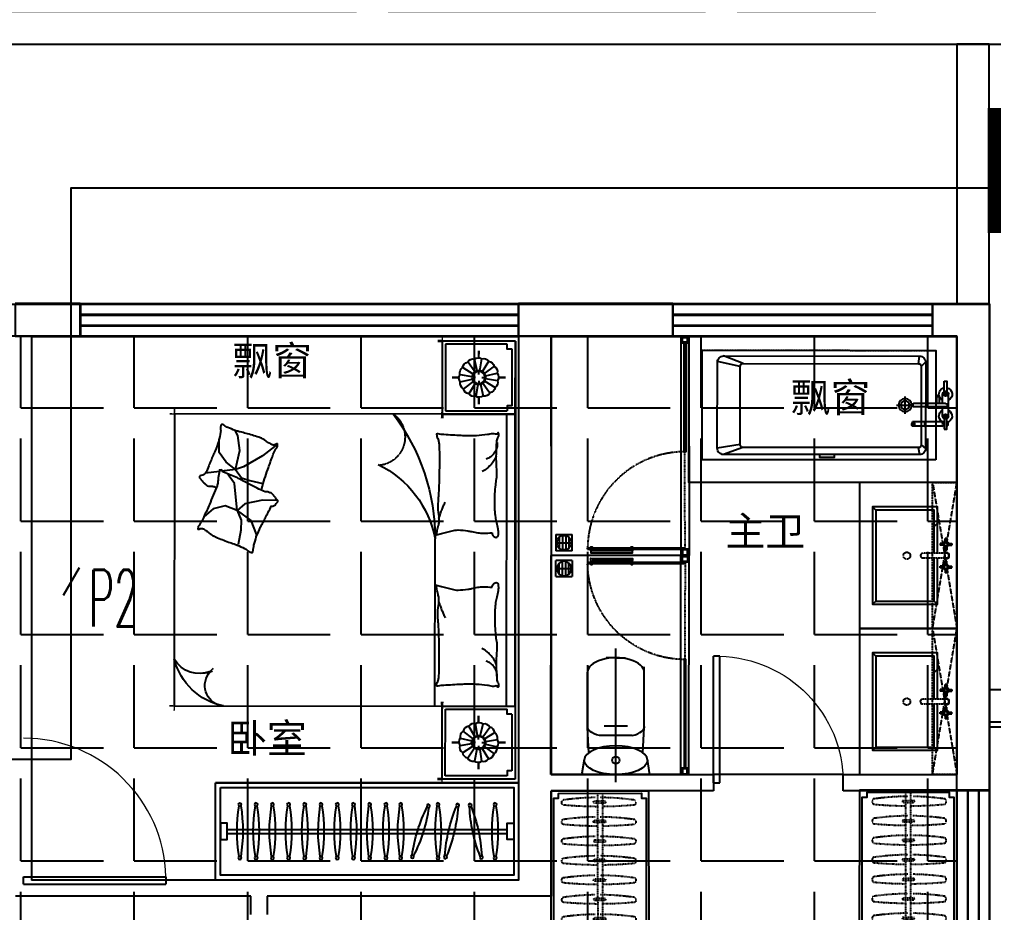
# Model space of a CAD drawing. Extents: x -284868 to 304789, y -137694 to 137894.
# Drawn here: x -66431 to -60430, y -24947 to -19441 of the extents above; entities that cross this region are included whole.
import ezdxf
from ezdxf.enums import TextEntityAlignment as Align

# ---------------------------------------------------------------- set-up
doc = ezdxf.new("R2010")
doc.units = 0
for name, pattern in [('AX-COMP-140B（200）$0$1#comfort_plan$0$DASH', [0.35, 0.25, -0.1]), ('AX-COMP-140B（200）$0$DASH', [0.35, 0.25, -0.1]), ('AX-COMP140B-Fur$0$AX-COMP140B-Fur$0$CONTINOUS', [0]), ('AX-COMP140B-Fur$0$AX-COMP140B-Fur$0$XU-140-SF-N1$0$DASH', [0.35, 0.25, -0.1]), ('DASH', [0.35, 0.25, -0.1]), ('HIDDEN', [0.375, 0.25, -0.125])]:
    doc.linetypes.add(name, pattern=pattern)
doc.layers.get('0').update_dxf_attribs({"linetype": 'CONTINUOUS'})
for name, color, linetype in [('0-墙', 4, 'CONTINUOUS'), ('0-底图', 251, 'CONTINUOUS'), ('0-窗', 11, 'CONTINUOUS'), ('0-非设计区域', 251, 'CONTINUOUS'), ('EQUIP-箱柜', 3, 'CONTINUOUS'), ('P-完成面', 42, 'CONTINUOUS'), ('TEXT_照明_回路标注', 41, 'CONTINUOUS'), ('WIRE-照明', 130, 'CONTINUOUS')]:
    doc.layers.add(name, color=color, linetype=linetype)
doc.styles.add('_TCH_DYN', font='')
doc.styles.add('_TEL_DIM', font='SIMPLEX', dxfattribs={"width": 0.8, "height": 3.5, "bigfont": 'HZTXT'})
doc.styles.add('HZ_e', font='simplex.shx', dxfattribs={"width": 0.8, "bigfont": 'hztxt.shx'})
doc.styles.get('_TCH_DYN').set_extended_font_data('SimSun')

# ---------------------------------------------------------------- blocks, each defined once
blk = doc.blocks.new('*U161')
for p, q in [((0, 600), (1866.5, 600)), ((1796.5, 312), (70, 312)), ((1796.5, 288), (70, 288))]:
    blk.add_line(p, q)
for points in [[(1866.5, 600), (0, 600), (0, 0), (1866.5, 0)], [(1836.5, 570), (30, 570), (30, 30), (1836.5, 30)], [(30, 250), (70, 250), (70, 350), (30, 350)], [(1836.5, 250), (1796.5, 250), (1796.5, 350), (1836.5, 350)]]:
    blk.add_lwpolyline(points, close=True)
for centre in [(145.1, 465.5), (299.1, 461.6), (375.5, 461.2), (496.6, 465.5), (556, 457.7), (726.7, 465.5), (817.4, 465.5), (917.4, 465.5), (1017.4, 465.5), (1117.4, 465.5), (1217.4, 465.5), (1317.4, 465.5), (1417.4, 465.5), (1517.4, 465.5), (1617.4, 465.5), (1717.4, 465.5), (145.1, 137), (229.9, 140.5), (450.7, 141.5), (496.6, 137), (654.8, 144.5), (726.7, 137), (817.4, 137), (917.4, 137), (1017.4, 137), (1117.4, 137), (1217.4, 137), (1317.4, 137), (1417.4, 137), (1517.4, 137), (1617.4, 137), (1717.4, 137)]:
    blk.add_circle(centre, 10)
for centre, start, end in [((1076.7, 300.9), 170.53281, 189.42009), ((-785.5, 301.6), 350.53281, 9.42009), ((1175, 104.3), 158.36642, 177.25371), ((-645.1, 497.5), 338.36642, 357.25371), ((1320, 514.2), 183.76178, 202.64906), ((-492.9, 88.8), 3.76178, 22.64906), ((1427.1, 301.6), 170.57991, 189.46719), ((-435, 300.9), 350.57991, 9.46719), ((1492.8, 581.4), 188.09053, 206.97781), ((-282.9, 20.4), 8.09053, 26.97781), ((1657.3, 301.6), 170.57991, 189.46719), ((-204.9, 300.9), 350.57991, 9.46719), ((1747.9, 301.6), 170.57991, 189.46719), ((-114.2, 300.9), 350.57991, 9.46719), ((1847.9, 301.6), 170.57991, 189.46719), ((-14.2, 300.9), 350.57991, 9.46719), ((1947.9, 301.6), 170.57991, 189.46719), ((85.8, 300.9), 350.57991, 9.46719), ((2047.9, 301.6), 170.57991, 189.46719), ((185.8, 300.9), 350.57991, 9.46719), ((2147.9, 301.6), 170.57991, 189.46719), ((285.8, 300.9), 350.57991, 9.46719), ((2247.9, 301.6), 170.57991, 189.46719), ((385.8, 300.9), 350.57991, 9.46719), ((2347.9, 301.6), 170.57991, 189.46719), ((485.8, 300.9), 350.57991, 9.46719), ((2447.9, 301.6), 170.57991, 189.46719), ((585.8, 300.9), 350.57991, 9.46719), ((2547.9, 301.6), 170.57991, 189.46719), ((685.8, 300.9), 350.57991, 9.46719), ((2647.9, 301.6), 170.57991, 189.46719), ((785.8, 300.9), 350.57991, 9.46719)]:
    blk.add_arc(centre, 948.9, start, end)
blk = doc.blocks.new('111AX-COMP140B-Fur$0$AX-COMP140B-Fur$0$111110111022110811071652A$C643C1FD2')
for points in [[(28, 342.7, -0.263368), (0.1, 361.5, -0.494818), (9.2, 380.2, -0.049225), (26.9, 382, -0.036831), (50.5, 380.2, -0.031893), (88.5, 372.1, 0.035782), (122.4, 365.1, 0.032941), (212.1, 359.2, 0.026564), (323.3, 365.1, 0.017905), (360.8, 370.4, -0.033397), (381, 372.7, -0.03204), (418.1, 372, 0.018442), (482.4, 368.9, 0.010837), (547.2, 369.7, 0.014624), (595.1, 372.7, 0.111249), (617.7, 380, -0.153708), (634.6, 384, -0.076444), (642, 382.2, -0.215512), (643.9, 380.2, -0.585858), (641.3, 377.2, 0.363489), (636.4, 374.6, 0.191716), (636.4, 363, -0.129675), (638.3, 346.4, -0.01735), (635.3, 329.6, 0.019326), (632.7, 314.5, 0.018818), (626.1, 246.1, 0.021828), (625.2, 186.9, 0.006204), (626.5, 153.1, 0.001963), (632.7, 46.2, 0.028341), (636.9, 10, -0.117014), (636.4, 1.1, -0.36606), (635, 0.2, -0.03973), (621.4, 3, -0.048309), (607.7, 8.5, 0.062981), (597, 12.4, 0.04058), (573.6, 15.8, 0.014345), (506.9, 18, 0.005484), (381.4, 17.3, 0.007153), (285.3, 14.3, 0.008762), (242.7, 11.6, -0.008153), (197, 8.6, -0.06251), (139.9, 13, 0.078669), (94.3, 15.1, 0.047825), (71.9, 10.4, -0.034494), (41.1, 3, -0.023571), (15.8, 0, -0.510228), (14.9, 1.1), (22.4, 31.2), (43, 113.7, 0.073041), (45, 133.3, 0.023305), (39.3, 194.4, 0.018299), (35.2, 217.3, -0.01097), (27.9, 255.3, -0.042281), (24.9, 289.6, -0.027201), (27.9, 343)], [(501.9, 368.9, 0.027842), (478.1, 358.3, 0.048685), (465.5, 350.2, 0.023666), (437.6, 325.8, 0.031223), (418.6, 305.1, 0.046801), (413.5, 297.5, 0.023191), (405.5, 280.7)], [(583.8, 374.6, 0.088153), (549.3, 371, 0.088153), (518.1, 355.8, 0.077547), (496.5, 334.2, 0.077547), (482.4, 307)], [(118.4, 15.8, 0.009729), (145.7, 24.8, 0.009729), (172.6, 34.9, 0.007971), (194.3, 44, 0.007971), (215.8, 53.7)]]:
    blk.add_lwpolyline(points, format="xyb")
blk = doc.blocks.new('111AX-COMP140B-Fur$0$AX-COMP140B-Fur$0$111110111022110811071652A$C5A527934')
for p, q in [((122.8, 492.3), (194, 398.8)), ((469.1, 493.2), (467.3, 399.6)), ((194, 398.8), (261.6, 281.4)), ((347, 320.5), (364.8, 400.5)), ((467.3, 399.6), (490.5, 289.8)), ((592.7, 326.9), (677.8, 361)), ((677.8, 361), (699.5, 357.9)), ((329.2, 269), (347, 320.5)), ((530.8, 243.4), (592.7, 326.9)), ((69.5, 247.7), (37.1, 229.6)), ((162, 260.1), (69.5, 247.7)), ((277.7, 231.7), (162, 260.1)), ((261.6, 281.4), (277.7, 231.7)), ((277.7, 231.7), (329.2, 269)), ((530.8, 243.4), (363.6, 226.4)), ((490.5, 289.8), (530.8, 243.4)), ((530.8, 243.4), (502.9, 169.1)), ((530.8, 243.4), (591.1, 268.1)), ((591.1, 268.1), (653.1, 265)), ((653.1, 265), (741.3, 249.6)), ((741.3, 249.6), (744.3, 243.8)), ((277.7, 231.7), (233.2, 174.8)), ((277.7, 231.7), (288.3, 147)), ((318.7, 193.9), (307.8, 186.1)), ((363.6, 226.4), (318.7, 193.9)), ((174.5, 132.1), (90.9, 132.1)), ((233.2, 174.8), (174.5, 132.1)), ((289.9, 133.7), (300.6, 48.6)), ((502.9, 169.1), (521.5, 94.8)), ((521.5, 94.8), (569.7, 38.5))]:
    blk.add_line(p, q)
blk.add_lwpolyline([(405, 391.5, -0.025626), (394.6, 394, -0.0108), (278.2, 431.5, -0.00456), (199.4, 459.6, -0.01125), (167.9, 471.9, -0.069394), (150.9, 482, 0.079756), (136, 490.4, 0.106399), (122.8, 492.3, 0.328642), (119.2, 489.3, 0.299547), (121.3, 483.4, -0.189917), (126.3, 475.5, -0.033518), (127.3, 466.2, -0.075627), (126.9, 462.1, -0.053489), (124.2, 455.1, -0.017838), (113.3, 435.3, -0.038394), (97.8, 413.4, 0.059529), (88.5, 398.9, 0.035943), (79, 375.3, 0.011245), (55.9, 297.6, 0.006203), (46.6, 262, -0.010783), (41.1, 241.6, -0.019485), (37.1, 229.6, -0.005062), (19.4, 184.4, -0.101392), (4.4, 161.7, 0.223768), (0, 149.6, 0.25558), (2.8, 145.5, 0.081563), (16.9, 140.9, 0.071805), (32.3, 140.8, -0.069985), (48.1, 140.7, -0.03546), (101.7, 129, -0.029432), (163.8, 106.8, -0.001554), (193.8, 93.8, 0.00152), (224.5, 80.6, 0.004735), (256.2, 67.5, -0.00382), (295.6, 51.2, -0.296001), (315.3, 22.1, 0.649774), (334.6, 14, 0.02319), (338.7, 18.2, -0.0288), (342, 21.5, -0.005727), (347.9, 26.7, 0.004358), (355.7, 33.5, 0.027528), (371, 48.7, 0.046214), (378.7, 59, 0.194121), (381.2, 74, -0.133719), (382.3, 95.6, -0.005779), (389, 115.4, -0.008882)], format="xyb")
blk.add_lwpolyline([(770.3, 299.1, 0.101392), (787, 320.6, -0.223768), (792.3, 332.3, -0.25558), (789.8, 336.7, -0.081563), (776.1, 342.3, -0.071805), (760.8, 343.6, 0.069985), (745, 344.9, 0.03546), (692.5, 360.6, 0.029432), (632.3, 387.6, 0.001554), (603.3, 402.8, -0.00152), (573.8, 418.3, -0.004735), (543.1, 433.8, 0.00382), (505.1, 453.1, 0.296001), (487.7, 483.6, 0.265444), (469.1, 493.2, -0.02319), (464.7, 489.3, 0.0288), (461.2, 486.3, 0.005727), (454.9, 481.5, -0.004358), (446.6, 475.3, -0.027528), (430.1, 461.4, -0.046214), (421.7, 451.7, -0.194121), (418, 436.9, 0.133719), (415.3, 415.4, 0.011505), (398.6, 377.3, 0.008882), (374.9, 328.9, 0.012426), (341.4, 267.4, -0.033612), (330, 244.1), (309.3, 193.4), (293.3, 154.3, 0.224341), (280.3, 142.3, -0.722772), (280.1, 134.4, -0.103513), (283.5, 133.9, 0.053465), (290, 133.7, 0.030109), (310.7, 129.5, -0.031436), (330.6, 125.5, -0.05324), (344.2, 125.2, 0.05518), (357.4, 124.8, 0.056271), (380.1, 118.8, 0.0108), (493.3, 72.6, 0.00456), (569.7, 38.5, 0.01125), (600.2, 23.8, 0.069394), (616.3, 12.5, -0.079756), (630.6, 2.9, -0.106399), (643.6, 0, -0.328642), (647.5, 2.8, -0.299547), (645.8, 8.8, 0.189917), (641.5, 17.1, 0.033518), (641.1, 26.4, 0.075627), (641.8, 30.4, 0.053489), (645, 37.3, 0.017838), (657.4, 56.2, 0.038394), (674.5, 76.8, -0.059529), (685, 90.5, -0.035943), (696.3, 113.3, -0.011245), (725.3, 189, -0.006203), (737.2, 223.8, 0.010783), (744.3, 243.8, 0.019485), (749.2, 255.4, 0.005062)], format="xyb", close=True)
blk = doc.blocks.new('111AX-COMP140B-Fur$0$AX-COMP140B-Fur$0$111110111022110811071652cdx床头灯2.0')
for p, q in [((0, 122), (0, 164.8)), ((-34.7, 25.2), (-94.8, 69)), ((-22.4, 36.6), (-61.2, 100)), ((-6.7, 42.3), (-18.3, 115.8)), ((10, 41.7), (27.5, 114)), ((25.2, 34.7), (69, 94.8)), ((36.6, 22.4), (100, 61.2)), ((-122, 0), (-164.8, 0)), ((-41.7, 10), (-114, 27.5)), ((-19.5, 0), (-38.2, 0)), ((0, 19.5), (0, 38.2)), ((19.5, 0), (38.2, 0)), ((42.3, 6.7), (115.8, 18.3)), ((122, 0), (164.8, 0)), ((-42.3, -6.7), (-115.8, -18.3)), ((-36.6, -22.4), (-100, -61.2)), ((-25.2, -34.7), (-69, -94.8)), ((-27.3, -114.1), (-10, -41.7)), ((0, -19.5), (0, -38.2)), ((18.7, -113.9), (7, -42.3)), ((62.6, -99.2), (22.9, -36.2)), ((34.7, -25.2), (96, -67.3)), ((41.7, -10), (114.4, -25.8)), ((0, -122), (0, -164.8))]:
    blk.add_line(p, q)
for points in [[(0, 164.8), (0, 122)], [(-164.8, 0), (-122, 0)], [(164.8, 0), (122.1, -1.7)], [(0, -164.8), (0, -122)]]:
    blk.add_lwpolyline(points)
for radius in [42.9, 38.2]:
    blk.add_circle((0, 0), radius)
for centre, start, end in [((3.3, 82), 52.98094, 122.5445), ((-74.5, 34.5), 120.48094, 190.0445), ((-55.7, 60.3), 97.98094, 167.5445), ((-28.3, 77.1), 75.48094, 145.0445), ((34.5, 74.5), 30.48094, 100.0445), ((60.3, 55.7), 7.98094, 77.5445), ((77.1, 28.3), 345.48094, 55.0445), ((-82, 3.3), 142.98094, 212.5445), ((82, -3.3), 322.98094, 32.5445), ((-77.1, -28.3), 165.48094, 235.0445), ((74.5, -34.5), 300.48094, 10.0445), ((-60.3, -55.7), 187.98094, 257.5445), ((-34.5, -74.5), 210.48094, 280.0445), ((-3.3, -82), 232.98094, 302.5445), ((28.3, -77.1), 255.48094, 325.0445), ((55.7, -60.3), 277.98094, 347.5445)]:
    blk.add_arc(centre, 40.1, start, end)
blk = doc.blocks.new('*U157')
for p, q in [((-900, 0), (-1350, 0)), ((-1350, 0), (-1350, -450)), ((1350, 0), (-1350, 0)), ((-900, 0), (900, 0)), ((-900, -2100), (-900, 0)), ((-900, -450), (-900, 0)), ((-1330, -50), (-1330, -430)), ((-920, -430), (-920, -50)), ((-900, -52.4), (900, -52.4)), ((900, 0), (900, -2100)), ((900, -450), (900, 0)), ((900, 0), (1350, 0)), ((920, -430), (920, -50)), ((1330, -50), (1330, -430)), ((1350, 0), (1350, -450)), ((-1350, -450), (-900, -450)), ((-1330, -430), (-920, -430)), ((1350, -450), (900, -450)), ((1330, -430), (920, -430)), ((900, -2100), (-900, -2100))]:
    blk.add_line(p, q)
at = {"linetype": 'AX-COMP140B-Fur$0$AX-COMP140B-Fur$0$CONTINOUS', "ltscale": 2.5}
blk.add_line((-900, -494.1), (129.6, -493.7), dxfattribs=at)
for points in [[(-1300, -20), (-1300, -50), (-1330, -50)], [(-950, -20), (-1300, -20)], [(-950, -20), (-950, -50), (-920, -50)], [(950, -20), (950, -50), (920, -50)], [(950, -20), (1300, -20)], [(1300, -20), (1300, -50), (1330, -50)]]:
    blk.add_lwpolyline(points)
for points in [[(-1350, -332.6, 0, 18, 0), (-1350, -478.5, 10, 10, 0)], [(-900, -349.7, 0, 10, 0), (-900, -477.7, 10, 10, 0)], [(900, -349.7, 0, 10, 0), (900, -477.7, 10, 10, 0)], [(1350, -332.6, 0, 18, 0), (1350, -478.5, 10, 10, 0)], [(-1380.6, -450, 10, 0, 0), (-1202.9, -450, 10, 10, 0)], [(-873.3, -450, 18, 0, 0), (-1032.5, -450, 10, 10, 0)], [(873.3, -450, 18, 0, 0), (1032.5, -450, 10, 10, 0)], [(1380.6, -450, 10, 0, 0), (1202.9, -450, 10, 10, 0)], [(-668.5, -1859, 10, 0, -0.374242), (-834.4, -1895.4, 10, 10, 2.21586)], [(-686.1, -1863.7, 10, 0, 0.177019), (-693.3, -1995.7, 10, 10, -2.21586)], [(-900, -1958.5, 0, 10, 0), (-900, -2130, 10, 10, 0)], [(900, -2005.4, 0, 10, 0), (900, -2130, 10, 10, 0)], [(-775.4, -2100, 0, 10, 0), (-930, -2100, 10, 10, 0)], [(658.3, -2100, 0, 10, 0), (930, -2100, 10, 10, 0)]]:
    blk.add_lwpolyline(points, format="xyseb")
for centre, radius, start, end in [((128.9, -1775.7), 1282, 53.02297, 89.96514), ((10.6, -1124.5), 642, 25.92108, 79.31539), ((-515.9, -1720.7), 391.6, 191.30173, 255.64344), ((-773.9, -1781.8), 129.7, 193.56133, 311.45499), ((-519.2, -1944.9), 181.3, 157.79381, 238.81667)]:
    blk.add_arc(centre, radius, start, end, dxfattribs=at)
at = {"linetype": 'AX-COMP140B-Fur$0$AX-COMP140B-Fur$0$XU-140-SF-N1$0$DASH', "ltscale": 2.5}
blk.add_arc((757.9, -855.2), 175.9, 36.12132, 174.81159, dxfattribs=at)
at = {"xscale": -1}
for name, p in [('111AX-COMP140B-Fur$0$AX-COMP140B-Fur$0$111110111022110811071652cdx床头灯2.0', (-1125, -225)), ('111AX-COMP140B-Fur$0$AX-COMP140B-Fur$0$111110111022110811071652A$C643C1FD2', (-140.3, -485.7)), ('111AX-COMP140B-Fur$0$AX-COMP140B-Fur$0$111110111022110811071652A$C5A527934', (835.6, -1956.2))]:
    blk.add_blockref(name, p, dxfattribs=at)
for name, p in [('111AX-COMP140B-Fur$0$AX-COMP140B-Fur$0$111110111022110811071652A$C643C1FD2', (140.3, -485.7)), ('111AX-COMP140B-Fur$0$AX-COMP140B-Fur$0$111110111022110811071652cdx床头灯2.0', (1125, -225))]:
    blk.add_blockref(name, p)
blk = doc.blocks.new('200142T2140sdf43dfgergf1217ghh165451564560402NEW2ffdfdfdsfsfe2322fadfadf03093088212A$C35C56D37')
at = {"linetype": 'DASH', "ltscale": 0.2}
for p, q in [((180, 75.9), (243.3, 95.3)), ((183.6, 64.1), (246.9, 83.5))]:
    blk.add_line(p, q, dxfattribs=at)
for centre, radius, start, end in [((664.4, -1374.9), 1553.6, 98.82699, 106.17124), ((-460.3, 2299.3), 2347.3, 287.14687, 292.43233), ((415.6, 140.3), 22.5, 331.52968, 62.51042), ((664.4, -1374.9), 1553.6, 107.32665, 115.21311), ((185.8, 71.2), 7.48, 140.99747, 253.04263), ((243.5, 88.9), 6.43, 302.10709, 91.93302), ((22.4, 19.9), 22.5, 151.52968, 242.51042), ((-460.3, 2299.3), 2347.3, 281.60777, 286.38209)]:
    blk.add_arc(centre, radius, start, end, dxfattribs=at)
blk = doc.blocks.new('*U177')
at = {"color": 8, "linetype": 'DASH', "ltscale": 0.2}
for p, q in [((-15, 722.9), (-15, -1102.9)), ((15, 722.9), (15, -1102.9))]:
    blk.add_line(p, q, dxfattribs=at)
blk.add_lwpolyline([(-300, 737.9), (-300, -1117.9), (300, -1117.9), (300, 737.9), (-300, 737.9)])
at = {"color": 8}
blk.add_lwpolyline([(-255, -1102.9), (255, -1102.9), (255, -1072.9), (285, -1072.9), (285, 692.9), (255, 692.9), (255, 722.9), (-255, 722.9), (-255, 692.9), (-285, 692.9), (-285, -1072.9), (-255, -1072.9), (-255, -1102.9)], dxfattribs=at)
at = {"rotation": 343.0620202558109}
for p in [(-225.4, 654.5), (-225.4, 534.5), (-225.4, 414.5), (-225.4, 294.5), (-225.4, 174.5), (-225.4, 54.5), (-225.4, -65.5), (-225.4, -185.5), (-225.4, -305.5), (-225.4, -425.5), (-225.4, -545.5), (-225.4, -665.5), (-225.4, -785.5), (-225.4, -905.5), (-225.4, -1025.5)]:
    blk.add_blockref('200142T2140sdf43dfgergf1217ghh165451564560402NEW2ffdfdfdsfsfe2322fadfadf03093088212A$C35C56D37', p, dxfattribs=at)
blk = doc.blocks.new('*U319')
at = {"linetype": 'AX-COMP-140B（200）$0$1#comfort_plan$0$DASH'}
for p, q in [((-449.9, 130), (-449.9, 280)), ((-449.9, 280), (450.1, 280)), ((450.1, 130), (-449.9, 280)), ((-449.9, 130), (450.1, 280)), ((450.1, 280), (450.1, 130)), ((450.1, 130), (-449.9, 130))]:
    blk.add_line(p, q, dxfattribs=at)
for p, q in [((-449.9, 280), (-449.9, -320)), ((450.1, 280), (-449.9, 280)), ((-75.4, 218.2), (-75.4, 249.5)), ((-75.4, 249.5), (-65.4, 249.5)), ((-65.4, 218.2), (-65.4, 249.5)), ((65.4, 218.2), (65.4, 249.5)), ((75.4, 249.5), (65.4, 249.5)), ((75.4, 218.2), (75.4, 249.5)), ((450.1, -320), (450.1, 280)), ((-75.4, 218.2), (-106.6, 218.2)), ((-106.6, 218.2), (-106.6, 208.2)), ((-75.4, 208.2), (-106.6, 208.2)), ((-75.4, 208.2), (-75.4, 177)), ((-65.4, 218.2), (-34.1, 218.2)), ((-65.4, 208.2), (-34.1, 208.2)), ((-65.4, 208.2), (-65.4, 177)), ((-34.1, 218.2), (-34.1, 208.2)), ((65.4, 218.2), (34.1, 218.2)), ((34.1, 218.2), (34.1, 208.2)), ((65.4, 208.2), (34.1, 208.2)), ((65.4, 208.2), (65.4, 177)), ((75.4, 218.2), (106.6, 218.2)), ((75.4, 208.2), (106.6, 208.2)), ((75.4, 208.2), (75.4, 177)), ((106.6, 218.2), (106.6, 208.2)), ((-179.9, 140), (-199.9, 160)), ((-75.4, 177), (-65.4, 177)), ((75.4, 177), (65.4, 177)), ((280.1, 140), (300.1, 160)), ((-279.9, -220), (-299.9, -240)), ((280.1, -220), (300.1, -240)), ((-449.9, -320), (450.1, -320))]:
    blk.add_line(p, q)
at = {"linetype": 'AX-COMP-140B（200）$0$DASH'}
for p, q in [((-14.4, 217.6), (-14.4, 70.8)), ((14.4, 70.8), (14.4, 217.6))]:
    blk.add_line(p, q, dxfattribs=at)
for points in [[(-14.4, 160), (-299.9, 160), (-299.9, -240), (300.1, -240), (300.1, 160), (14.4, 160)], [(-14.4, 140), (-279.9, 140), (-279.9, -220), (280.1, -220), (280.1, 140), (14.4, 140)]]:
    blk.add_lwpolyline(points)
blk.add_circle((0, -28.6), 21.4, dxfattribs=at)
for centre, start, end in [((-70.4, 213.2), 107.00272, 162.99728), ((-70.4, 213.2), 197.00272, 252.99728), ((-70.4, 213.2), 17.00272, 72.99728), ((-70.4, 213.2), 287.00272, 342.99728), ((70.4, 213.2), 107.00272, 162.99728), ((70.4, 213.2), 197.00272, 252.99728), ((70.4, 213.2), 17.00272, 72.99728), ((70.4, 213.2), 287.00272, 342.99728)]:
    blk.add_arc(centre, 17.1, start, end, dxfattribs=at)
for centre, radius, start, end in [((0, 213.2), 20, 315.95732, 224.04268), ((0, 217.6), 14.4, 0, 180), ((0, 69.2), 14.5, 173.57398, 6.42602)]:
    blk.add_arc(centre, radius, start, end)
blk = doc.blocks.new('11154t47u657u657yey6r87utwretwter')
at = {"linetype": 'Continuous', "ltscale": 30}
for p, q in [((-186.1, -3082.6), (-194.1, -3030.8)), ((1013.9, -3082.6), (1147.9, -3030.8)), ((-206.1, -3102.6), (-236.1, -3069.3)), ((1033.9, -3102.6), (1189.9, -3069.3)), ((-392.2, -3441.3), (-392.2, -3291.3)), ((-379.2, -3291.3), (-379.2, -3273.3)), ((-365.2, -3291.3), (-365.2, -3273.3)), ((-352.2, -3354.3), (-352.2, -3291.3)), ((-330, -3354.3), (-330, -3304.6)), ((-312, -3354.3), (-312, -3304.6)), ((-96.1, -3426.3), (-96.1, -3306.3)), ((-372.2, -3354.3), (-152.2, -3354.3)), ((-372.2, -3378.3), (-152.2, -3378.3)), ((-352.2, -3441.3), (-352.2, -3378.3)), ((-36.1, -3366.3), (-156.1, -3366.3)), ((-379.2, -3441.3), (-379.2, -3459.3)), ((-365.2, -3441.3), (-365.2, -3459.3)), ((-363.2, -3484.3), (-350.9, -3484.3)), ((-363.2, -3508.3), (-350.9, -3508.3)), ((-347.6, -3481.3), (-146.7, -3481.3)), ((-347.6, -3511.3), (-146.7, -3511.3)), ((-206.1, -3637.1), (-236.1, -3663.3)), ((-186.1, -3657.1), (-194.1, -3705.3)), ((1013.9, -3657.1), (1147.9, -3705.3)), ((1033.9, -3637.1), (1189.9, -3663.3))]:
    blk.add_line(p, q, dxfattribs=at)
for points in [[(-306.1, -3741.3), (1293.9, -3741.3), (1293.9, -2991.3), (-306.1, -2991.3), (-306.1, -3741.3)], [(-363.2, -3201.3), (-381.2, -3201.3), (-381.2, -3273.3), (-363.2, -3273.3)], [(-363.2, -3531.3), (-381.2, -3531.3), (-381.2, -3459.3), (-363.2, -3459.3)]]:
    blk.add_lwpolyline(points, close=True, dxfattribs=at)
at = {"linetype": 'HIDDEN', "ltscale": 30}
blk.add_lwpolyline([(-306.1, -3741.3), (1293.9, -3741.3), (1293.9, -2991.3), (-306.1, -2991.3), (-306.1, -3741.3)], close=True, dxfattribs=at)
at = {"linetype": 'Continuous', "ltscale": 30}
for points in [[(-194.1, -3705.3), (1147.9, -3705.3, 0.414214), (1189.9, -3663.3), (1189.9, -3072.8, 0.414214), (1147.9, -3030.8), (-194.1, -3030.8, 0.414214), (-236.1, -3072.8), (-236.1, -3663.3, 0.414214)], [(1033.9, -3637.1), (1033.9, -3102.6, 0.414214), (1013.9, -3082.6), (-186.1, -3082.6, 0.414214), (-206.1, -3102.6), (-206.1, -3637.1, 0.414214), (-186.1, -3657.1), (1013.9, -3657.1, 0.414214)]]:
    blk.add_lwpolyline(points, format="xyb", close=True, dxfattribs=at)
blk.add_lwpolyline([(388.9, -3705.3), (388.9, -3725.3), (488.9, -3725.3), (488.9, -3705.3)], dxfattribs=at)
for radius in [45, 30]:
    blk.add_circle((-96.1, -3366.3), radius, dxfattribs=at)
for centre, radius, start, end in [((-372.2, -3291.3), 45, 101.53696, 243.6122), ((-372.2, -3291.3), 45, 347.16083, 78.46304), ((-372.2, -3291.3), 20, 115.84193, 180), ((-372.2, -3291.3), 13, 122.57897, 57.42103), ((-372.2, -3291.3), 7, 180, 0), ((-372.2, -3291.3), 20, 0, 64.15807), ((-372.2, -3291.3), 45, 296.3878, 339.75811), ((-372.2, -3366.3), 12, 90, 270), ((-152.2, -3366.3), 12, 270, 90), ((-372.2, -3441.3), 45, 116.3878, 258.46304), ((-372.2, -3441.3), 20, 180, 244.15807), ((-372.2, -3441.3), 13, 302.57897, 237.42103), ((-372.2, -3441.3), 7, 0, 180), ((-372.2, -3441.3), 20, 295.84193, 0), ((-372.2, -3441.3), 45, 287.14621, 63.6122), ((-371.4, -3496.3), 18, 138.84793, 237.01386), ((-371.4, -3496.3), 15, 130.79264, 229.20736)]:
    blk.add_arc(centre, radius, start, end, dxfattribs=at)
at = {"linetype": 'Continuous', "ltscale": 30, "extrusion": (0, 0, -1)}
for centre, major_axis, ratio, end_param in [((-321, -3304.6), (9, 0), 0.621041, 9.424778), ((-347.6, -3496.3), (0, 15), 0.366667, 6.283185), ((-226.2, -3496.3), (0, 15), 0.366667, 6.283185), ((-156.7, -3496.3), (0, 15), 0.366667, 6.283185), ((-146.7, -3496.3), (0, -15), 0.366667, 9.424778)]:
    blk.add_ellipse(centre, major_axis=major_axis, ratio=ratio, start_param=3.141593, end_param=end_param, dxfattribs=at)
blk = doc.blocks.new('*U318')
for p, q in [((-400, -1070), (-400, 280)), ((-400, 280), (-350, 280)), ((-350, -1070), (-350, 280)), ((-350, 280), (450, 280)), ((320, 250), (320, 150)), ((320, 250), (420, 250)), ((360, 156.1), (360, 243.9)), ((380, 156.1), (380, 243.9)), ((420, 150), (420, 250)), ((450, -1070), (450, 280)), ((225, 240), (-375, 240)), ((-375, 240), (-375, 232)), ((225, 232), (-375, 232)), ((225, 240), (225, 232)), ((415, 200), (325, 200)), ((340, 166.5), (340, 233.5)), ((400, 166.5), (400, 233.5)), ((420, 150), (320, 150)), ((-400, -1070), (-350, -1070)), ((-350, -1070), (450, -1070))]:
    blk.add_line(p, q)
at = {"linetype": 'AX-COMP-140B（200）$0$DASH', "ltscale": 0.3}
blk.add_line((-375, 240), (-375, -360), dxfattribs=at)
for points in [[(-355, 280), (-395, 280), (-395, 240), (-355, 240)], [(-360, 275), (-390, 275), (-390, 245), (-360, 245)], [(-355, -1070), (-395, -1070), (-395, -1030), (-355, -1030)], [(-360, -1065), (-390, -1065), (-390, -1035), (-360, -1035)]]:
    blk.add_lwpolyline(points, close=True)
for points in [[(206.1, 250.7), (206.1, 263.1), (-52.1, 263.1), (-52.1, 250.7), (197.9, 250.7)], [(-52.1, 240), (-52.1, 250.7), (-43.9, 250.7), (-43.9, 240)], [(197.9, 240), (197.9, 250.7)], [(206.1, 250.7), (206.1, 240)], [(-43.9, 232), (-43.9, 225.1), (-52.1, 225.1), (-52.1, 232)], [(206.1, 232), (206.1, 225.1), (197.9, 225.1), (197.9, 232)], [(-380, -1030), (-380, -360), (-370, -360), (-370, -1030)]]:
    blk.add_lwpolyline(points)
blk.add_circle((370, 200), 45)
blk.add_arc((-375, 240), 600, 270.00028, 359.23631, dxfattribs=at)
blk = doc.blocks.new('*U317')
at = {"ltscale": 10}
for p, q in [((0, 327), (0, -496.5)), ((-208, 268.7), (-194.2, 185.4)), ((-197.6, 280), (197.6, 280)), ((208, 268.7), (194.2, 185.4)), ((-166, 144.9), (-175, -10.6)), ((166, 144.9), (175, -10.6)), ((-100.2, 39.7), (100.2, 39.7)), ((0, 25.9), (0, -63.5)), ((-175, -12), (-175, -351.2)), ((-71.7, -18.8), (71.7, -18.8)), ((-43.6, -18.8), (43.6, -18.8)), ((175, -12), (175, -351.2))]:
    blk.add_line(p, q, dxfattribs=at)
for p, q in [((-375, 280), (375, 280)), ((-175, -351.2), (-175, -384.6)), ((0, -440), (-59.9, -440)), ((0, -440), (59.9, -440))]:
    blk.add_line(p, q)
for points in [[(-175, -384.6, 10, 0, 0), (-175, -296.7, 10, 10, 0)], [(175, -384.6, 10, 0, 0), (175, -296.7, 10, 10, 0)]]:
    blk.add_lwpolyline(points, format="xyseb")
blk.add_circle((0, 191.2), 22.8, dxfattribs=at)
for centre, start, end in [((-197.6, 269.5), 90, 184.88863), ((197.6, 269.5), 355.11137, 90)]:
    blk.add_arc(centre, 10.4, start, end, dxfattribs=at)
at = {"ltscale": 10, "extrusion": (0, 0, -1)}
for centre, major_axis, ratio, start_param, end_param in [((0, 191.2), (194.6, 0), 0.456392, 3.141593, 6.283185), ((0.7, -11.9), (-174.9, 3.2), 0.369842, 2.169272, 3.218057)]:
    blk.add_ellipse(centre, major_axis=major_axis, ratio=ratio, start_param=start_param, end_param=end_param, dxfattribs=at)
at = {"ltscale": 10}
for centre, major_axis, ratio, start_param, end_param in [((0, 191.2), (194.6, 0), 0.456392, 3.141593, 6.283185), ((-0.7, -11.9), (174.9, 3.2), 0.369842, 2.169272, 3.218057), ((0, -351.2), (-175, 0), 0.507463, 0, 3.141593)]:
    blk.add_ellipse(centre, major_axis=major_axis, ratio=ratio, start_param=start_param, end_param=end_param, dxfattribs=at)
blk = doc.blocks.new('*U175')
at = {"color": 8, "linetype": 'DASH', "ltscale": 0.2}
for p, q in [((-15, 717.9), (-15, -1104.7)), ((15, 717.9), (15, -1104.7))]:
    blk.add_line(p, q, dxfattribs=at)
blk.add_lwpolyline([(-300, 732.9), (-300, -1119.7), (300, -1119.7), (300, 732.9), (-300, 732.9)])
at = {"color": 8}
blk.add_lwpolyline([(-255, -1104.7), (255, -1104.7), (255, -1074.7), (285, -1074.7), (285, 687.9), (255, 687.9), (255, 717.9), (-255, 717.9), (-255, 687.9), (-285, 687.9), (-285, -1074.7), (-255, -1074.7), (-255, -1104.7)], dxfattribs=at)
at = {"rotation": 343.0620202558109}
for p in [(-225.4, 649.5), (-225.4, 529.5), (-225.4, 409.5), (-225.4, 289.5), (-225.4, 169.5), (-225.4, 49.5), (-225.4, -70.5), (-225.4, -190.5), (-225.4, -310.5), (-225.4, -430.5), (-225.4, -550.5), (-225.4, -670.5), (-225.4, -790.5), (-225.4, -910.5), (-225.4, -1030.5)]:
    blk.add_blockref('200142T2140sdf43dfgergf1217ghh165451564560402NEW2ffdfdfdsfsfe2322fadfadf03093088212A$C35C56D37', p, dxfattribs=at)
blk = doc.blocks.new('$DorLib2D$00000001')
for p, q in [((0.45, 0.975), (0.5, 0.975)), ((0.45, 0), (0.45, 0.975)), ((0.5, 0), (0.5, 0.975)), ((0.5, 0), (0.45, 0))]:
    blk.add_line(p, q)
at = {"lineweight": 13}
blk.add_arc((0.475, 0), 0.975, 91.46928, 180, dxfattribs=at)
blk = doc.blocks.new('$WINLIB2D$00000001')
for points in [[(-0.5, 0.5), (-0.5, -0.5)], [(-0.5, 0.5), (0.5, 0.5)], [(0.5, -0.5), (0.5, 0.5)], [(0.5, 0.1667), (-0.5, 0.1667)], [(0.5, -0.1667), (-0.5, -0.1667)], [(-0.5, -0.5), (0.5, -0.5)]]:
    blk.add_lwpolyline(points)
blk = doc.blocks.new('vrthr')
at = {"linetype": 'Continuous'}
for p, q in [((218798.4, 277107.6), (218898.4, 277107.6)), ((218898.4, 277107.6), (219198.4, 277107.6)), ((219198.4, 277107.6), (219198.4, 276907.6)), ((221898.4, 276907.6), (221898.4, 277107.6)), ((221898.4, 277107.6), (221998.4, 277107.6)), ((221998.4, 277107.6), (222848.4, 277107.6)), ((222848.4, 277107.6), (222848.4, 276907.6)), ((224448.4, 276907.6), (224448.4, 277107.6)), ((224448.4, 277107.6), (224798.4, 277107.6)), ((224798.4, 277107.6), (224798.4, 274107.6)), ((219198.4, 276907.6), (218898.4, 276907.6)), ((218898.4, 276907.6), (218898.4, 274707.6)), ((221898.4, 276907.6), (221898.5, 274207.6)), ((222848.4, 276907.6), (222098.4, 276907.6)), ((222098.4, 276907.6), (222098.5, 274207.6)), ((224598.4, 276907.6), (224448.4, 276907.6)), ((224598.4, 276907.6), (224598.4, 274207.6)), ((218898.4, 274707.6), (218898.4, 273557.6)), ((221898.5, 274207.6), (221898.5, 273557.6)), ((222098.5, 274207.6), (223098.5, 274207.6)), ((223098.5, 274207.6), (223098.5, 274107.6)), ((223898.5, 274207.6, 0), (223098.5, 274207.6, 0)), ((223898.5, 274107.6), (223898.5, 274207.6)), ((223898.5, 274207.6), (224598.4, 274207.6)), ((223098.5, 274107.6), (222098.5, 274107.6)), ((222098.5, 274107.6), (222098.5, 273457.6)), ((224798.4, 274107.6), (223898.5, 274107.6)), ((224598.4, 274107.6), (224598.4, 268757.6)), ((224665.1, 274107.6), (224665.1, 268690.9)), ((224731.8, 274107.6), (224731.8, 268624.2)), ((224798.4, 274107.6), (224798.4, 268557.6)), ((220248.4, 273557.6), (218898.4, 273557.6)), ((221898.5, 273557.6), (220248.4, 273557.6)), ((220248.4, 273457.6), (218798.4, 273457.6)), ((220248.4, 273345.8), (220248.4, 273457.6)), ((222098.5, 273457.6), (220348.4, 273457.6)), ((220348.4, 273457.6), (220348.4, 273345.8))]:
    blk.add_line(p, q, dxfattribs=at)
at = {"elevation": 0}
blk.add_lwpolyline([(222947.5, 276908.2), (224598.5, 276908.2), (224598.5, 276007.6), (222947.5, 276007.6)], close=True, dxfattribs=at)
at = {"yscale": 200, "rotation": 359.9999999999992}
for p, xscale, zscale in [((220548.4, 277007.6), -2700.000000000058, -2700.000000000058), ((223648.4, 277007.6), -1600, -1600)]:
    blk.add_blockref('$WINLIB2D$00000001', p, dxfattribs=dict(at, xscale=xscale, zscale=zscale))
at = {"extrusion": (1.78724e-19, 6.03939e-06, 1), "xscale": -1.000000000000006, "rotation": 269.9719941386954}
blk.add_blockref('*U157', (221877.5, 275530.6, 1.5), dxfattribs=at)
at = {"extrusion": (-2.40798e-20, -9.42858e-21, -1), "xscale": -1, "zscale": -1, "rotation": 179.9576559795027}
blk.add_blockref('*U318', (-222548.3, 275837.9, 0), dxfattribs=at)
at = {"extrusion": (-2.97499e-05, 2.61612e-08, -1), "xscale": 0.9000000000000309, "yscale": 0.9000000000000309, "zscale": -0.9000000000000296, "rotation": 0.0500248332758659}
blk.add_blockref('11154t47u657u657yey6r87utwretwter', (-224196, 279515.3, -6.7), dxfattribs=at)
at = {"extrusion": (8.47028e-22, -1.69407e-21, -1), "xscale": -1, "zscale": -1, "rotation": 90.00149969800164}
for p in [(-224318.5, 275557.7, 0), (-224318.4, 274657.7, 0)]:
    blk.add_blockref('*U319', p, dxfattribs=at)
at = {"extrusion": (-2.40798e-20, 9.42858e-21, -1), "zscale": -1, "rotation": 0.04234402049734431}
blk.add_blockref('*U318', (-222548.3, 275277.9, 0), dxfattribs=at)
at = {"extrusion": (4.34626e-31, -8.47048e-22, -1), "xscale": -1, "zscale": -1, "rotation": 180}
blk.add_blockref('*U317', (-222497.5, 274487.9, 0), dxfattribs=at)
at = {"linetype": 'Continuous', "xscale": -800, "yscale": 800, "zscale": 800}
blk.add_blockref('$DorLib2D$00000001', (223498.5, 274157.6), dxfattribs=at)
at = {"linetype": 'Continuous', "xscale": 900, "yscale": 900, "zscale": 900, "rotation": 270}
blk.add_blockref('$DorLib2D$00000001', (218848.4, 273982.6), dxfattribs=at)
at = {"extrusion": (0, 0, -1), "zscale": -1, "rotation": 359.9210611518894}
blk.add_blockref('*U175', (-222400.4, 273374.3, 0), dxfattribs=at)
at = {"extrusion": (0, 0, -1), "xscale": -0.9999999999999971, "zscale": -0.9999999999999971, "rotation": 0.0789388481105659}
blk.add_blockref('*U177', (-224296.6, 273374.3, 0), dxfattribs=at)
at = {"extrusion": (-4.39238e-09, 6.03784e-06, 1), "xscale": -1}
blk.add_blockref('*U161', (221898.4, 273557.6, 1.6), dxfattribs=at)
at = {"style": '_TCH_DYN'}
for s, p in [('飘窗', (220135, 276670.2, -0.1)), ('飘窗', (223574.3, 276443.8, -0.1)), ('主卫', (223173.2, 275618.3, -0.1)), ('卧室', (220103, 274342, -0.1))]:
    blk.add_text(s, height=180, dxfattribs=at).set_placement(p)
blk = doc.blocks.new('*X428')
at = {"color": 0}
for p, q in [((-250, 32.8), (-82.8, 200)), ((-250, 68.2), (-118.2, 200)), ((-250, 103.6), (-153.6, 200)), ((-250, 138.9), (-188.9, 200)), ((-250, 174.3), (-224.3, 200)), ((-247.5, 0), (-47.5, 200)), ((-212.1, 0), (-12.1, 200)), ((-176.8, 0), (23.2, 200)), ((-141.4, 0), (58.6, 200)), ((-106.1, 0), (93.9, 200)), ((-70.7, 0), (129.3, 200)), ((-35.4, 0), (164.6, 200)), ((0, 0), (200, 200)), ((35.4, 0), (235.4, 200)), ((70.7, 0), (250, 179.3)), ((106.1, 0), (250, 143.9)), ((141.4, 0), (250, 108.6)), ((176.8, 0), (250, 73.2)), ((212.1, 0), (250, 37.9)), ((247.5, 0), (250, 2.5))]:
    blk.add_line(p, q, dxfattribs=at)
blk = doc.blocks.new('$equip$00002943')
for p, q in [((-0.75, 0.6), (-0.75, 0)), ((0.75, 0.6), (-0.75, 0.6)), ((0.75, 0), (0.75, 0.6)), ((-0.75, 0), (0.75, 0))]:
    blk.add_line(p, q)
for points, const_width in [([(-0.75, 0.6), (-0.75, 0), (0.75, 0), (0.75, 0.6), (-0.75, 0.6), (-0.75, 0)], 0.04), ([(-0.75, 0.3), (0.75, 0.3)], 0.6)]:
    blk.add_lwpolyline(points, dxfattribs=dict(const_width=const_width))
for p in [(0, 0.6), (-0.75, 0.3), (0.75, 0.3), (0, 0)]:
    blk.add_point(p)
at = {"xscale": 0.00300000000061118, "yscale": 0.00300000000061118, "zscale": 0.00300000000061118}
blk.add_blockref('*X428', (0, 0), dxfattribs=at)
at = {"color": 7, "style": '_TEL_DIM', "flags": 1}
for tag in ['A', 'REMARK']:
    blk.add_attdef(tag, text='', height=0.00002, dxfattribs=at).set_placement((0, 0), align=Align.MIDDLE_CENTER)

msp = doc.modelspace()

# ---------------------------------------------------------------- hatches: boundary and pattern name
at = {"layer": '0-非设计区域', "ltscale": 3}
h = msp.add_hatch(dxfattribs=at)
h.set_pattern_fill('ANGLE', color=256, scale=100)
h.set_pattern_definition([(0, (-492507.45, 452446.1), (0, 698.5), [508, -190.5]), (90, (-492507.45, 452446.1), (-698.5, 4e-14), [508, -190.5])])
h.paths.add_polyline_path([(-75706.6, -21397.7), (-75706.6, -25047.7), (-77756.6, -25047.7), (-77756.6, -28492.7), (-77256.6, -28492.7), (-77256.6, -29242.7), (-72856.6, -29242.7), (-72856.6, -31547.7), (-64356.6, -31547.7), (-64356.6, -29547.7), (-60656.6, -29547.7), (-60656.6, -21392.7), (-68256.6, -21392.7), (-68256.6, -16942.7), (-70406.6, -16942.7), (-70416.6, -16142.7), (-73006.6, -16142.7), (-73006.6, -21397.7)])

# ---------------------------------------------------------------- linework, layer by layer
at = {"layer": '0-墙'}
msp.add_lwpolyline([(-60956.6, -19392.7), (-60956.6, -18642.7), (-61156.6, -18642.7), (-61156.6, -19392.7), (-62006.6, -19392.7), (-62006.6, -18642.7), (-62206.6, -18642.7), (-62206.6, -19392.7), (-64156.6, -19392.7), (-64156.6, -18642.7), (-64356.6, -18642.7), (-64356.6, -19392.7), (-66756.6, -19392.7), (-66756.6, -18642.7), (-66956.6, -18642.7), (-66956.6, -19392.7), (-67356.6, -19392.7), (-67356.6, -19592.7), (-57856.6, -19592.7)], dxfattribs=at)
at = {"layer": '0-墙', "ltscale": 3}
for points in [[(-60656.6, -21192.7), (-60456.6, -21192.7), (-60456.6, -19592.7), (-60656.6, -19592.7)], [(-66456.6, -21192.7), (-66456.6, -21392.7), (-66056.6, -21392.7), (-66056.6, -21192.7)], [(-63356.6, -21192.7), (-63356.6, -21392.7), (-62406.6, -21392.7), (-62406.6, -21192.7)], [(-60355.9, -23772.7), (-60455.9, -23772.7), (-60455.9, -23572.7), (-60355.9, -23572.7)]]:
    msp.add_lwpolyline(points, close=True, dxfattribs=at)
msp.add_lwpolyline([(-60656.6, -21392.7), (-60806.6, -21392.7), (-60806.6, -21192.7), (-60456.6, -21192.7), (-60456.6, -24192.7), (-60656.6, -24192.7), (-60656.6, -21392.7)], dxfattribs=at)
at = {"layer": '0-窗'}
for points in [[(-63356.6, -21392.7), (-66056.6, -21392.7), (-66056.6, -21192.7), (-63356.6, -21192.7)], [(-60806.6, -21392.7), (-62406.6, -21392.7), (-62406.6, -21192.7), (-60806.6, -21192.7)], [(-63356.6, -21327.7), (-66056.6, -21327.7), (-66056.6, -21257.7), (-63356.6, -21257.7)], [(-60806.6, -21327.7), (-62406.6, -21327.7), (-62406.6, -21257.7), (-60806.6, -21257.7)]]:
    msp.add_lwpolyline(points, close=True, dxfattribs=at)
for points in [[(-64156.6, -29547.7), (-60656.6, -29547.7), (-60656.6, -24192.7), (-60456.6, -24192.7), (-60456.6, -29747.7), (-64156.6, -29747.7), (-64156.6, -29547.7)], [(-60521.6, -24192.7), (-60521.6, -29682.7), (-64156.6, -29682.7)], [(-60591.6, -24192.7), (-60591.6, -29612.7), (-64156.6, -29612.7)]]:
    msp.add_lwpolyline(points, dxfattribs=at)
at = {"layer": '0-非设计区域', "ltscale": 3}
msp.add_lwpolyline([(-75706.6, -21397.7), (-75706.6, -25047.7), (-77756.6, -25047.7), (-77756.6, -28492.7), (-77256.6, -28492.7), (-77256.6, -29242.7), (-72856.6, -29242.7), (-72856.6, -31547.7), (-64356.6, -31547.7), (-64356.6, -29547.7), (-60656.6, -29547.7), (-60656.6, -21392.7), (-68256.6, -21392.7), (-68256.6, -16942.7), (-70406.6, -16942.7), (-70416.6, -16142.7), (-73006.6, -16142.7), (-73006.6, -21397.7)], close=True, dxfattribs=at)
at = {"layer": 'P-完成面', "elevation": 0.1}
msp.add_lwpolyline([(-60456.6, -23802.6), (-60315.9, -23802.6), (-60315.9, -23787.6), (-60330.9, -23787.6)], dxfattribs=at)
at = {"layer": 'TEXT_照明_回路标注'}
msp.add_line((-66062.3, -22821.4), (-66162.3, -22992.6), dxfattribs=at)
at = {"layer": 'WIRE-照明'}
for points in [[(-73206.6, -15946.5), (-70206.6, -15946.5), (-70206.6, -16742.7), (-68056.6, -16742.7), (-68031, -21196.7), (-60455.9, -21196.7), (-60455.9, -29682.7), (-64155.9, -29747.7), (-64155.9, -31746.7), (-73056.6, -31747.7), (-73056.6, -29447.7), (-77264.7, -29446.7), (-77264.7, -28446.7), (-77956.6, -28492.7), (-77986.6, -24817.7), (-75936.6, -24817.7), (-75936.6, -21167.7), (-75146.6, -21162.7), (-73206.6, -21162.7), (-73215.2, -15946.5)], [(-73673.7, -24000.8), (-66112.3, -24000.8), (-66112.3, -20478.8), (-60456.6, -20478.8)]]:
    msp.add_lwpolyline(points, dxfattribs=at)

# ---------------------------------------------------------------- block references
at = {"layer": '0-底图'}
msp.add_blockref('vrthr', (-285254.3, -298304.3, 0.1), dxfattribs=at)
at = {"layer": 'EQUIP-箱柜', "xscale": 500, "yscale": 500, "zscale": 500, "rotation": 270}
msp.add_blockref('$equip$00002943', (-60456.6, -20372.7), dxfattribs=at)

# ---------------------------------------------------------------- texts
at = {"layer": 'TEXT_照明_回路标注', "style": 'HZ_e', "width": 0.5}
msp.add_text('P2', height=350, dxfattribs=at).set_placement((-66005.9, -23183.9, 0.1))

doc.saveas('drawing.dxf')
